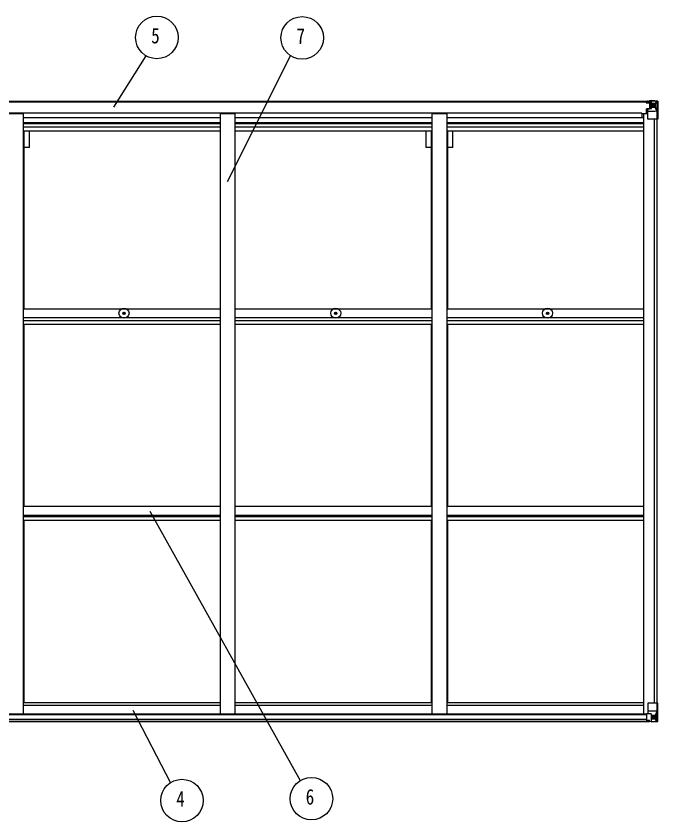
# Model space of a CAD drawing. Units: millimetres, scale not verified. Extents: x -10512 to 10512, y -7425 to 7425.
# Drawn here: x -975 to 1195, y -420 to 2306 of the extents above; entities that cross this region are included whole.
import ezdxf
from ezdxf.enums import TextEntityAlignment as Align

# ---------------------------------------------------------------- set-up
doc = ezdxf.new("R2010")
doc.units = ezdxf.units.MM
doc.header["$LTSCALE"] = 30
for name, color, linetype in [('0-4_YKK_13', 4, 'Continuous'), ('0-5_YKK_A1', 4, 'Continuous'), ('0-6_YKK_D', 6, 'Continuous')]:
    doc.layers.add(name, color=color, linetype=linetype)
doc.styles.add('ＭＳ ゴシック', font='')
doc.styles.get('ＭＳ ゴシック').set_extended_font_data('MS Gothic')

msp = doc.modelspace()

# ---------------------------------------------------------------- linework, layer by layer
at = {"layer": '0-4_YKK_13'}
for p, q in [((1160.85, 2017.81), (1159.16, 2017.38)), ((1160.85, 2017.81), (1161.15, 2017.81)), ((1161.15, 2017.81), (1161.15, 2017.38)), ((1166.15, 2020.01), (1172.65, 2019.61)), ((1166.15, 2019.13), (1166.15, 2020.01)), ((1172.65, 2018.73), (1166.15, 2019.13)), ((1166.15, 2018.61), (1166.15, 2019.13)), ((1166.15, 2018.61), (1166.15, 2018.2)), ((1166.15, 2018.2), (1171.15, 2018.11)), ((1166.15, 2018.2), (1166.15, 2017.38)), ((1172.65, 1993.52), (1172.65, 2019.61)), ((1172.65, 2019.5), (1184.65, 2018.72)), ((1184.74, 2018.71), (1192.66, 2018.24)), ((1187.84, 2013.82), (1190.57, 2017.49)), ((1191.81, 2017.27), (1191.81, 2017.2)), ((1191.81, 1956.61), (1191.81, 2017.2)), ((1193.71, 2018.33), (1193.71, 2018.33)), ((1193.71, 2018.28), (1193.71, 2018.32)), ((1194.65, 2017.32), (1194.65, 2017.29)), ((1154.65, 2014.31), (1154.65, 2015.32)), ((1155.65, 2014.31), (1154.65, 2014.31)), ((1154.65, 2014.31), (1154.65, 2012.75)), ((1154.65, 2012.63), (1154.65, 2012.75)), ((1155.65, 2015.32), (1155.65, 2014.31)), ((1160.65, 2014.31), (1155.65, 2014.31)), ((1156.15, 1991.48), (1157.15, 1991.49)), ((1156.15, 1975.7), (1156.15, 1991.48)), ((1157.15, 1989.76), (1156.15, 1989.76)), ((1161.2, 1991.53), (1157.15, 1991.49)), ((1160.65, 2012.71), (1160.65, 2014.31)), ((1160.65, 2012.71), (1170.65, 2012.62)), ((1160.65, 1957.61), (1160.65, 1990.71)), ((1171.82, 1993.26), (1161.48, 1991.6)), ((1161.48, 1990.97), (1171.82, 1992.62)), ((1161.48, 1991.6), (1161.48, 1990.97)), ((1162.65, 2014.57), (1170.65, 2014.57)), ((1162.65, 2014.55), (1170.65, 2014.55)), ((1167.15, 1992.51), (1167.15, 2012.48)), ((1171.04, 2012.25), (1167.15, 2012.25)), ((1167.15, 2008.62), (1171.15, 2008.62)), ((1167.15, 2000.41), (1171.15, 2000.41)), ((1170.65, 2014.57), (1170.65, 2012.62)), ((1170.65, 2013.55), (1171.15, 2013.55)), ((1170.66, 2012.62), (1170.65, 2012.62)), ((1170.66, 2012.45), (1170.66, 2012.62)), ((1171.15, 2013.91), (1172.65, 2013.91)), ((1171.15, 2010.37), (1172.65, 2010.37)), ((1171.15, 1996.81), (1172.65, 1996.81)), ((1171.82, 1992.62), (1171.82, 1993.26)), ((1173.65, 2010.37), (1172.65, 2010.37)), ((1184.65, 2010.37), (1172.65, 2010.37)), ((1184.65, 1996.81), (1172.65, 1996.81)), ((1179.17, 2003.17), (1179.17, 2002.21)), ((1186.98, 2010.32), (1184.65, 2010.38)), ((1184.65, 1996.81), (1186.98, 1996.84)), ((1184.65, 1996.81), (1184.65, 1996.81)), ((1186.98, 1996.84), (1186.98, 2010.32)), ((1191.26, 1983.5), (1187.12, 1995.58)), ((1140.15, 1975.7), (1160.65, 1975.7)), ((1156.15, 1979.61), (1160.65, 1979.61)), ((1184.65, 1983.28), (1160.65, 1983.28)), ((1191.26, 1983.5), (1184.65, 1983.28)), ((1191.81, 1956.61), (1161.65, 1956.61)), ((-612.77, 1301.07), (-611.67, 1301.09)), ((-612.77, 1300.07), (-611.67, 1300.05)), ((-611.67, 1301.09), (-611.15, 1301.19)), ((-611.67, 1300.05), (-611.15, 1299.95)), ((-611.05, 1301.71), (-611.15, 1301.19)), ((-611.05, 1299.43), (-611.15, 1299.95)), ((-611.03, 1302.82), (-611.05, 1301.71)), ((-611.03, 1298.33), (-611.05, 1299.43)), ((-610.03, 1302.82), (-610.01, 1301.71)), ((-610.03, 1298.33), (-610.01, 1299.43)), ((-610.01, 1301.71), (-609.91, 1301.19)), ((-610.01, 1299.43), (-609.91, 1299.95)), ((-609.39, 1301.09), (-609.91, 1301.19)), ((-609.39, 1300.05), (-609.91, 1299.95)), ((-608.28, 1301.07), (-609.39, 1301.09)), ((-608.28, 1300.07), (-609.39, 1300.05)), ((103.23, 1301.07), (104.33, 1301.09)), ((103.23, 1300.07), (104.33, 1300.05)), ((104.33, 1301.09), (104.85, 1301.19)), ((104.33, 1300.05), (104.85, 1299.95)), ((104.95, 1301.71), (104.85, 1301.19)), ((104.95, 1299.43), (104.85, 1299.95)), ((104.97, 1302.82), (104.95, 1301.71)), ((104.97, 1298.33), (104.95, 1299.43)), ((105.97, 1302.82), (105.99, 1301.71)), ((105.97, 1298.33), (105.99, 1299.43)), ((105.99, 1301.71), (106.09, 1301.19)), ((105.99, 1299.43), (106.09, 1299.95)), ((106.61, 1301.09), (106.09, 1301.19)), ((106.61, 1300.05), (106.09, 1299.95)), ((107.72, 1301.07), (106.61, 1301.09)), ((107.72, 1300.07), (106.61, 1300.05)), ((819.23, 1301.07), (820.33, 1301.09)), ((819.23, 1300.07), (820.33, 1300.05)), ((820.33, 1301.09), (820.85, 1301.19)), ((820.33, 1300.05), (820.85, 1299.95)), ((820.95, 1301.71), (820.85, 1301.19)), ((820.95, 1299.43), (820.85, 1299.95)), ((820.97, 1302.82), (820.95, 1301.71)), ((820.97, 1298.33), (820.95, 1299.43)), ((821.97, 1302.82), (821.99, 1301.71)), ((821.97, 1298.33), (821.99, 1299.43)), ((821.99, 1301.71), (822.09, 1301.19)), ((821.99, 1299.43), (822.09, 1299.95)), ((822.61, 1301.09), (822.09, 1301.19)), ((822.61, 1300.05), (822.09, 1299.95)), ((823.72, 1301.07), (822.61, 1301.09)), ((823.72, 1300.07), (822.61, 1300.05)), ((1160.34, -19.46), (1160.34, -52.56)), ((1194.34, -18.46), (1161.34, -18.46)), ((1191.49, -18.46), (1191.49, -79.05)), ((1194.34, -79.17), (1194.34, -18.46)), ((1184.34, -45.13), (1160.34, -45.13)), ((1161.16, -52.82), (1171.51, -54.47)), ((1161.16, -53.45), (1161.16, -52.82)), ((1168.82, -54.68), (1161.16, -53.45)), ((1171.51, -54.47), (1171.51, -54.68)), ((1190.95, -45.34), (1184.34, -45.13)), ((1190.95, -45.34), (1186.81, -57.43)), ((1155.84, -55.62), (1155.84, -75.77)), ((1165.84, -54.68), (1156.84, -54.71)), ((1156.84, -76.49), (1165.84, -76.54)), ((1172.34, -54.68), (1165.84, -54.68)), ((1165.84, -81.86), (1165.84, -75.92)), ((1172.34, -54.68), (1172.34, -81.46)), ((1172.34, -58.66), (1184.34, -58.66)), ((1184.34, -72.22), (1172.34, -72.22)), ((1172.34, -81.35), (1184.34, -80.56)), ((1179.82, -65.02), (1179.82, -64.06)), ((1184.34, -58.66), (1184.34, -58.66)), ((1184.34, -58.66), (1186.67, -58.69)), ((1186.67, -72.16), (1184.34, -72.22)), ((1184.43, -80.56), (1192.35, -80.09)), ((1186.67, -58.69), (1186.67, -72.16)), ((1187.53, -75.67), (1190.26, -79.34)), ((1191.49, -79.12), (1191.49, -79.05)), ((1193.4, -80.13), (1193.4, -80.17))]:
    msp.add_line(p, q, dxfattribs=at)
for points in [[(1166.15, 2018.61), (1171.15, 2018.61), (1171.15, 1993.15)], [(1193.71, 2018.33), (1184.65, 2018.88), (1172.65, 2019.61)], [(1194.65, 2017.29), (1194.65, 1956.61), (1191.81, 1956.61)], [(1160.65, 2012.71), (1160.65, 2012.7), (1154.65, 2012.75)], [(1155.65, 2012.59), (1170.65, 2012.45), (1170.66, 2012.45)], [(1157.15, 1991.49), (1157.15, 1989.76), (1160.65, 1989.74)], [(1170.65, 2013.55), (1162.65, 2013.55), (1162.65, 2015.32)], [(1178.21, 2005.09), (1177.25, 2005.09), (1177.25, 2004.13), (1178.21, 2004.13)], [(1180.13, 2006.05), (1180.13, 2007.01), (1179.17, 2007.01), (1179.17, 2006.05)], [(1179.17, 2002.21), (1180.13, 2002.21), (1180.13, 2003.17)], [(1181.09, 2004.13), (1182.05, 2004.13), (1182.05, 2005.09), (1181.09, 2005.09)], [(1155.84, -75.77), (1155.85, -75.88), (1165.84, -75.92)], [(1193.4, -80.17), (1184.34, -80.73), (1165.84, -81.86)], [(1177.9, -65.98), (1176.94, -65.98), (1176.94, -66.94), (1177.9, -66.94)], [(1179.82, -64.06), (1178.86, -64.06), (1178.86, -65.02)], [(1178.86, -67.9), (1178.86, -68.86), (1179.82, -68.86), (1179.82, -67.9)], [(1180.78, -66.94), (1181.74, -66.94), (1181.74, -65.98), (1180.78, -65.98)]]:
    msp.add_lwpolyline(points, dxfattribs=at)
for centre, radius in [((1179.65, 2004.61), 5.3), ((-610.53, 1300.57), 17), ((105.47, 1300.57), 17), ((821.47, 1300.57), 17), ((-610.53, 1300.57), 4), ((105.47, 1300.57), 4), ((821.47, 1300.57), 4), ((1179.34, -66.46), 5.3)]:
    msp.add_circle(centre, radius, dxfattribs=at)
for centre, radius, start, end in [((1190.52, 2017.32), 1.28, 357.54105, 48.82169), ((1192.5, 2030.93), 12.7, 264.89689, 270.75534), ((1193.65, 2017.33), 1, 359.99921, 86.49983), ((1193.65, 2017.32), 0.999, 0.04917, 86.5576), ((1193.65, 2017.28), 0.999, 0.04917, 86.5576), ((1155.51, 2020.27), 7.69, 263.56574, 271.03001), ((1161.59, 1990.67), 0.937, 96.73234, 177.67791), ((1161.59, 1990.04), 0.937, 96.73234, 177.67791), ((1170.65, 2015.07), 0.5, 270.00309, 0.00198), ((1170.65, 2015.05), 0.5, 269.99891, 359.99891), ((1170.65, 2012.12), 0.5, 359.95536, 89.47105), ((1170.64, 2011.94), 0.513, 358.95293, 88.11972), ((1171.71, 1994.19), 0.937, 276.73234, 357.67791), ((1171.71, 1993.56), 0.937, 276.73234, 357.67791), ((1178.21, 2006.05), 0.96, 270, 0), ((1178.21, 2003.17), 0.96, 0, 90), ((1181.09, 2006.05), 0.96, 180, 270), ((1181.09, 2003.17), 0.96, 90, 180), ((1161.65, 1957.61), 1, 180, 270), ((-610.53, 1300.57), 2.3, 167.44414, 192.55586), ((-610.53, 1300.57), 2.3, 77.44414, 102.55586), ((-610.53, 1300.57), 2.3, 257.44414, 282.55586), ((-610.53, 1300.57), 2.3, 347.44414, 12.55586), ((105.47, 1300.57), 2.3, 167.44414, 192.55586), ((105.47, 1300.57), 2.3, 77.44414, 102.55586), ((105.47, 1300.57), 2.3, 257.44414, 282.55586), ((105.47, 1300.57), 2.3, 347.44414, 12.55586), ((821.47, 1300.57), 2.3, 167.44414, 192.55586), ((821.47, 1300.57), 2.3, 77.44414, 102.55586), ((821.47, 1300.57), 2.3, 257.44414, 282.55586), ((821.47, 1300.57), 2.3, 347.44414, 12.55586), ((1161.34, -19.46), 1, 90, 180), ((1161.27, -51.89), 0.937, 182.32209, 263.26766), ((1161.27, -52.52), 0.937, 182.32209, 263.26766), ((1171.4, -55.4), 0.937, 50.93398, 83.26766), ((1177.9, -65.02), 0.96, 270, 0), ((1177.9, -67.9), 0.96, 0, 90), ((1180.78, -65.02), 0.96, 180, 270), ((1180.78, -67.9), 0.96, 90, 180), ((1190.21, -79.17), 1.28, 311.17831, 2.45895), ((1192.18, -92.78), 12.7, 89.24466, 95.10311), ((1193.34, -79.13), 0.999, 273.4424, 359.95083), ((1193.34, -79.17), 0.999, 273.4424, 359.95083), ((1193.34, -79.18), 1, 273.50017, 0.00079)]:
    msp.add_arc(centre, radius, start, end, dxfattribs=at)
for centre, major_axis, ratio, start_param, end_param in [((1191.52, 2015.31), (0.02, 3), 0.466854, 0.125683, 0.7596956), ((1191.71, 2018.4), (-2, 0.12), 0.060933, 2.0712557, 3.1453404), ((992.71, 2030.64), (-201, 12.36), 0.060933, 3.1453404, 3.145839), ((1266.4, 2010.37), (-81.75, 0), 0.061163, 6.2824128, 6.2831853), ((1189.85, 2010.24), (-0.03, 5), 0.573921, 0.7672717, 1.551125), ((1188.39, 1996.87), (0, 3), 0.468246, 1.5772882, 2.0127935), ((1190.54, 1985.84), (-0.85, 2.32), 0.403757, 3.0087805, 3.9744392), ((1190.23, -47.69), (-0.85, -2.32), 0.403757, 2.3087461, 3.2744049), ((1156.84, -55.62), (-1, -0.021), 0.906239, 4.6936843, 6.2644806), ((1156.84, -75.78), (-1, 0.012), 0.707053, 0.1587743, 1.5795216), ((1266.09, -72.22), (-81.75, 0), 0.061163, 0, 0.0007725), ((1188.07, -58.71), (0, -3), 0.468246, 4.2703918, 4.7058971), ((1189.54, -72.08), (-0.03, -5), 0.573921, 4.7320603, 5.5159136), ((1191.21, -77.15), (0.02, -3), 0.466854, 5.5234897, 6.1575023), ((1191.4, -80.25), (-2, -0.12), 0.060933, 3.1378449, 4.2119296), ((992.4, -92.48), (-201, -12.36), 0.060933, 3.1373463, 3.1378449)]:
    msp.add_ellipse(centre, major_axis=major_axis, ratio=ratio, start_param=start_param, end_param=end_param, dxfattribs=at)
at = {"layer": '0-5_YKK_A1'}
for p, q in [((-1689.85, 2017.38), (1171.15, 2017.38)), ((-1689.83, 2015.32), (1171.15, 2015.32)), ((1140.15, 1977.12), (-1658.85, 1977.12)), ((-950.35, 1974.45), (-1000.35, 1974.45)), ((-950.35, -54.81), (-950.35, 1974.45)), ((-284.35, -54.81), (-284.35, 1974.45)), ((-234.35, 1974.45), (-284.35, 1974.45)), ((-234.35, -54.81), (-234.35, 1974.45)), ((431.65, -54.81), (431.65, 1974.45)), ((481.65, 1974.45), (431.65, 1974.45)), ((481.65, -54.81), (481.65, 1974.45)), ((1140.15, 1977.12), (1140.15, 1962.04)), ((1147.65, -54.81), (1147.65, 1975.09)), ((1160.65, 1975.09), (1147.65, 1975.09)), ((-950.35, 1962.04), (-284.35, 1962.04)), ((-950.35, 1945.61), (-284.35, 1945.61)), ((-950.35, 1941.82), (-284.35, 1941.82)), ((-234.35, 1962.04), (431.65, 1962.04)), ((-234.35, 1945.61), (431.65, 1945.61)), ((-234.35, 1941.82), (431.65, 1941.82)), ((481.65, 1962.04), (1147.65, 1962.04)), ((481.65, 1945.61), (1147.65, 1945.61)), ((481.65, 1941.82), (1147.65, 1941.82)), ((1182.95, -18.46), (1182.95, 1956.61)), ((1183.65, -18.46), (1183.65, 1956.61)), ((1192.65, -18.46), (1192.65, 1956.61)), ((-950.35, 1930.48), (-284.35, 1930.48)), ((-950.35, 1917.65), (-284.35, 1917.65)), ((-947.85, 1315.09), (-947.85, 1917.65)), ((-930.15, 1861.38), (-930.15, 1917.65)), ((-234.35, 1930.48), (431.65, 1930.48)), ((-234.35, 1917.65), (431.65, 1917.65)), ((411.45, 1861.38), (411.45, 1917.65)), ((429.15, 1315.09), (429.15, 1917.65)), ((481.65, 1930.48), (1147.65, 1930.48)), ((481.65, 1917.65), (1147.65, 1917.65)), ((484.15, 1315.09), (484.15, 1917.65)), ((501.85, 1861.38), (501.85, 1917.65)), ((-930.15, 1861.38), (-947.85, 1861.38)), ((429.15, 1861.38), (411.45, 1861.38)), ((501.85, 1861.38), (484.15, 1861.38)), ((-950.35, 1315.09), (-284.35, 1315.09)), ((-234.35, 1315.09), (431.65, 1315.09)), ((481.65, 1315.09), (1147.65, 1315.09)), ((-950.35, 1286.05), (-284.35, 1286.05)), ((-234.35, 1286.05), (431.65, 1286.05)), ((481.65, 1286.05), (1147.65, 1286.05)), ((-950.35, 1276.32), (-284.35, 1276.32)), ((-950.35, 1263.46), (-284.35, 1263.46)), ((-947.85, 647.63), (-947.85, 1263.46)), ((-234.35, 1276.32), (431.65, 1276.32)), ((-234.35, 1263.46), (431.65, 1263.46)), ((429.15, 647.63), (429.15, 1263.46)), ((481.65, 1276.32), (1147.65, 1276.32)), ((481.65, 1263.46), (1147.65, 1263.46)), ((484.15, 647.63), (484.15, 1263.46)), ((-950.35, 647.63), (-284.35, 647.63)), ((-234.35, 647.63), (431.65, 647.63)), ((481.65, 647.63), (1147.65, 647.63)), ((-950.35, 617.88), (-284.35, 617.88)), ((-950.35, 613.46), (-284.35, 613.46)), ((-950.35, 600.45), (-284.35, 600.45)), ((-947.85, -17.57), (-947.85, 600.45)), ((-234.35, 617.88), (431.65, 617.88)), ((-234.35, 613.46), (431.65, 613.46)), ((-234.35, 600.45), (431.65, 600.45)), ((429.15, -17.57), (429.15, 600.45)), ((481.65, 617.88), (1147.65, 617.88)), ((481.65, 613.46), (1147.65, 613.46)), ((481.65, 600.45), (1147.65, 600.45)), ((484.15, -17.57), (484.15, 600.45)), ((-284.35, -17.57), (-950.35, -17.57)), ((-284.35, -26.7), (-950.35, -26.7)), ((431.65, -17.57), (-234.35, -17.57)), ((431.65, -26.7), (-234.35, -26.7)), ((1147.65, -17.57), (481.65, -17.57)), ((1147.38, -26.7), (481.65, -26.7)), ((-1684.54, -79.31), (1165.84, -79.31)), ((-1684.54, -80.26), (1165.84, -80.26)), ((-1675.07, -54.81), (1156.38, -54.81)), ((-1674.54, -57.17), (1155.84, -57.17)), ((-1674.54, -72.82), (1155.84, -72.82))]:
    msp.add_line(p, q, dxfattribs=at)
at = {"layer": '0-6_YKK_D'}
for p, q in [((-645.14, 1997.41), (-535.93, 2171.46)), ((-260.18, 1745.72), (-47.23, 2171.38)), ((-523.07, 631.5), (-14.47, -279.96)), ((-580.8, -42.04), (-453.62, -287.43))]:
    msp.add_line(p, q, dxfattribs=at)
for centre in [(-499.4, 2233.5), (-7.95, 2231.73), (23.08, -341.39), (-414.56, -347.91)]:
    msp.add_circle(centre, 72, dxfattribs=at)

# ---------------------------------------------------------------- texts
at = {"layer": '0-6_YKK_D', "style": 'ＭＳ ゴシック', "width": 0.8}
for s, p in [('5', (-518.6, 2197.5)), ('7', (-27.15, 2195.73)), ('4', (-433.76, -383.91)), ('6', (3.88, -377.39))]:
    msp.add_text(s, height=52.79, dxfattribs=at).set_placement(p, align=Align.BOTTOM_LEFT)

doc.saveas('drawing.dxf')
